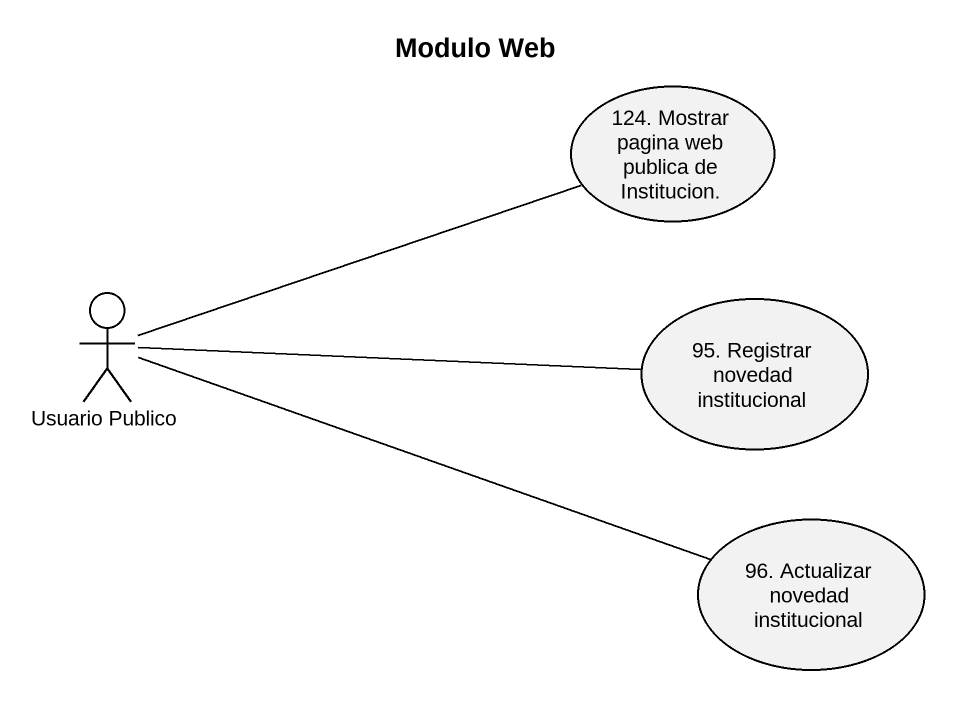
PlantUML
@startuml
title Modulo Web
usecase "124. Mostrar pagina web publica de Institucion." as u124_Mostrar_pagina_web
actor "Usuario Publico" as Usuario_Publico
usecase "95. Registrar novedad institucional" as u95_Registrar_novedad
usecase "96. Actualizar novedad institucional" as u96_Actualizar_novedad
Usuario_Publico -right- u124_Mostrar_pagina_web
Usuario_Publico -right- u95_Registrar_novedad
Usuario_Publico -right- u96_Actualizar_novedad
@enduml
